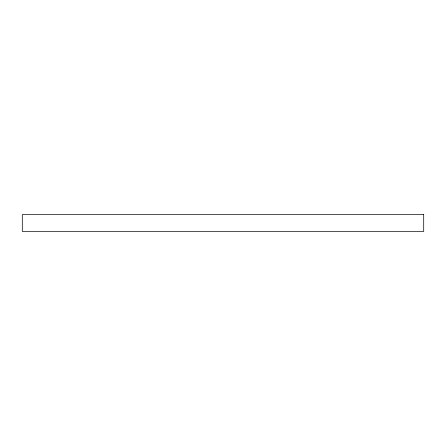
<?xml version="1.0" encoding="UTF-8"?>
<svg xmlns="http://www.w3.org/2000/svg" width="446" height="446" viewBox="0 0 446 446"><rect width="100%" height="100%" fill="white"/><g stroke="black" fill="none" stroke-linecap="round" stroke-linejoin="round"><path stroke-width="0.67" d="M423.7 214.593L22.3 214.593L22.3 231.407L423.7 231.407L423.7 214.593"/></g></svg>
